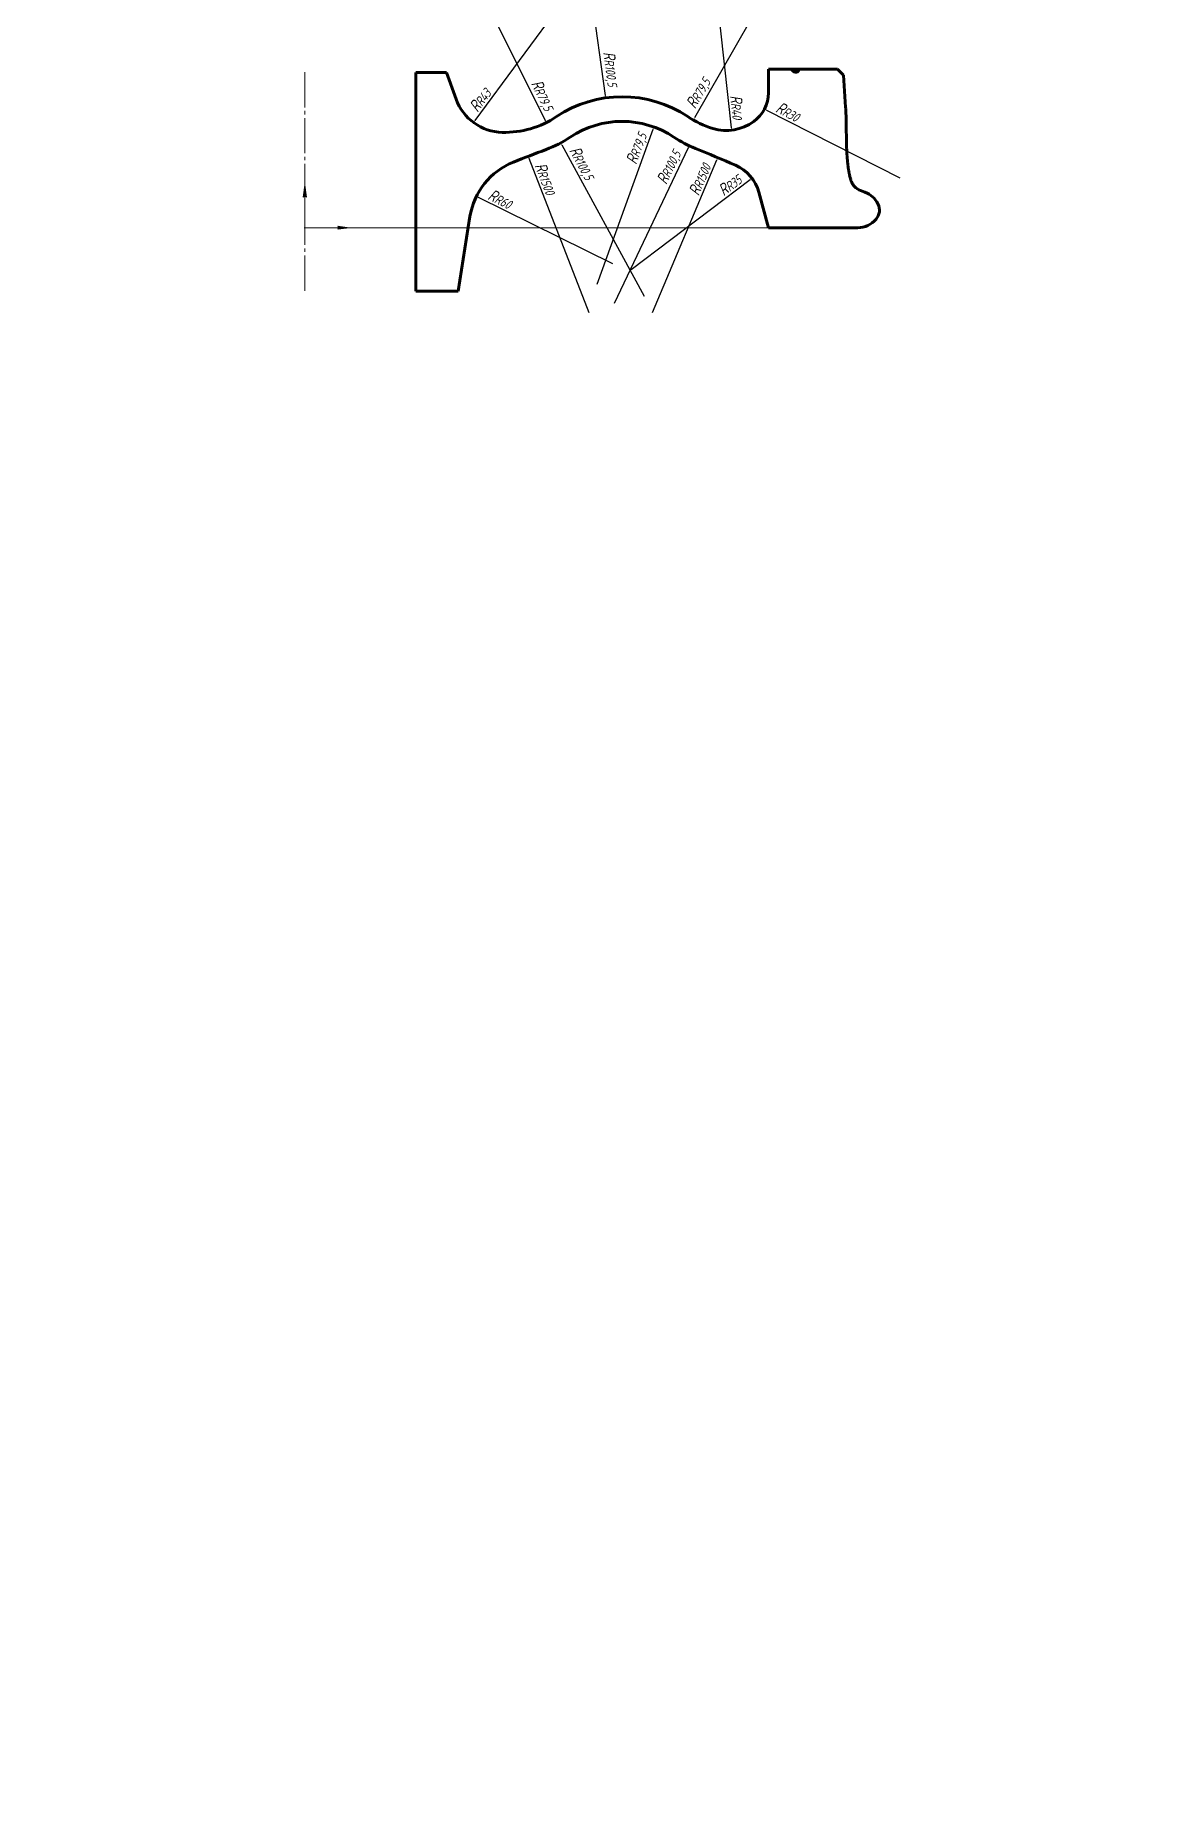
# Model space of a CAD drawing. Header units: millimetres. Extents: x -115 to 367, y -669 to 82.
import ezdxf

# ---------------------------------------------------------------- set-up
doc = ezdxf.new("R2010")
doc.units = ezdxf.units.MM
for name, pattern in [('K5LT_AXLED', [19.5, 15, -1.5, 1.5, -1.5]), ('K5LT_BASIC', [0]), ('K5LT_THIN', [0])]:
    doc.linetypes.add(name, pattern=pattern)
doc.layers.add('Системный слой', color=7, linetype='Continuous')
doc.styles.add('KDIMTEXTSTYLE', font='GOST_AU.SHX', dxfattribs={"width": 0.96, "oblique": 15, "height": 5})
doc.dimstyles.new('KDIMSTYLE (0.50)', dxfattribs={"dimtxt": 5, "dimasz": 1, "dimexe": 2, "dimexo": 0, "dimgap": 1, "dimtad": 1, "dimlfac": 2, "dimtxsty": 'KDIMTEXTSTYLE', "dimsah": 1, "dimcen": 0, "dimdle": 1, "dimadec": 0, "dimazin": 0, "dimtfac": 0.667, "dimtmove": 0, "dimatfit": 3, "dimfxl": 1, "dimtvp": 1, "dimtolj": 1, "dimtzin": 0, "dimarcsym": 0})

# ---------------------------------------------------------------- blocks, each defined once
blk = doc.blocks.new('U0')
at = {"layer": 'Системный слой'}
blk.add_hatch(color=7, dxfattribs=at).paths.add_polyline_path([(0.66, 13.07), (0, 18.07), (-0.66, 13.07), (0, 13.57)])
at = {"layer": 'Системный слой', "color": 7, "linetype": 'K5LT_THIN', "lineweight": 18}
for p, q in [((-0.66, 13.07), (0, 18.07)), ((0, 18.07), (0.66, 13.07)), ((0, 0), (0, 18.07)), ((0, 13.57), (-0.66, 13.07)), ((0.66, 13.07), (0, 13.57))]:
    blk.add_line(p, q, dxfattribs=at)
blk = doc.blocks.new('U1')
at = {"layer": 'Системный слой'}
blk.add_hatch(color=7, dxfattribs=at).paths.add_polyline_path([(18.99, 0), (13.99, 0.66), (14.49, 0), (13.99, -0.66)])
at = {"layer": 'Системный слой', "color": 7, "linetype": 'K5LT_THIN', "lineweight": 18}
for p, q in [((0, 0), (18.99, 0)), ((14.49, 0), (13.99, 0.66)), ((13.99, 0.66), (18.99, 0)), ((18.99, 0), (13.99, -0.66)), ((13.99, -0.66), (14.49, 0))]:
    blk.add_line(p, q, dxfattribs=at)
blk = doc.blocks.new('KDIMARROW_01')
at = {"layer": 'Системный слой'}
blk.add_hatch(color=0, dxfattribs=at).paths.add_polyline_path([(-5, -0.66), (0, 0), (-5, 0.66), (-4.5, 0)])
at = {"layer": 'Системный слой', "color": 0, "linetype": 'K5LT_THIN', "lineweight": 18}
for p, q in [((-4.5, 0), (-5, 0.66)), ((-5, 0.66), (0, 0)), ((0, 0), (-5, -0.66)), ((-5, -0.66), (-4.5, 0)), ((0, 0), (-1, 0))]:
    blk.add_line(p, q, dxfattribs=at)

msp = doc.modelspace()

# ---------------------------------------------------------------- linework, layer by layer
at = {"layer": 'Системный слой', "color": 30, "linetype": 'K5LT_AXLED', "lineweight": 18, "true_color": 0xff8000}
msp.add_line((0, 66.1875), (0, -26.8125), dxfattribs=at)
at = {"layer": 'Системный слой', "color": 5, "linetype": 'K5LT_BASIC', "lineweight": 60, "true_color": 0x0000ff}
for p, q in [((47.25, 66), (47.25, -27)), ((60.25, 66), (47.25, 66)), ((60.25, 66), (64.3501, 54.7352)), ((226.682, 67.5), (197.25, 67.5)), ((197.25, 57.3493), (197.25, 67.5)), ((207, 67.5), (207.9571, 66.5429)), ((209.25, 66.25), (208.6642, 66.25)), ((210.25, 67.5), (210.25, 67.25)), ((229.182, 65), (226.682, 67.5)), ((230.0987, 51.25), (229.182, 65)), ((230.295, 47.25), (230.309, 46.75)), ((230.309, 46.75), (230.321, 46.25)), ((230.321, 46.25), (230.331, 45.75)), ((230.34, 45.25), (230.5, 35)), ((197.25, 0), (193.2135, 15.0645)), ((236.4999, 15.7867), (238.3377, 15.1178)), ((65.25, -27), (70.2775, 4.7426)), ((235.2596, 0), (197.25, 0)), ((47.25, -27), (65.25, -27))]:
    msp.add_line(p, q, dxfattribs=at)
at = {"layer": 'Системный слой', "color": 7, "linetype": 'K5LT_THIN', "lineweight": 18}
for p, q in [((0, 0), (213.4645, 0)), ((197.25, 0), (0, 0))]:
    msp.add_line(p, q, dxfattribs=at)
at = {"layer": 'Системный слой', "color": 5, "linetype": 'K5LT_BASIC', "lineweight": 60, "true_color": 0x0000ff}
for centre, radius, start, end in [((208.6642, 67.25), 1, 225, 270), ((209.25, 67.25), 1, 270, 0), ((84.5535, 62.0886), 21.5, 200, 268.5979219), ((135, 5.5), 50.25, 56.2510114, 123.7489886), ((182.25, 57.3493), 15, 305.6424573, 0), ((85, 80.3331), 39.75, 268.5979219, 303.7489886), ((135, 5.5), 39.75, 56.2510114, 123.7489886), ((185, 80.3331), 39.75, 236.2510114, 253.3355657), ((179.3364, 61.4126), 20, 253.3355657, 305.6424573), ((154.2397, 46.0184), 76.0392, 3.5675549, 3.9451184), ((167.407, 46.6101), 62.861, 3.3194919, 3.7761023), ((167.4807, 46.489), 62.7945, 2.9767496, 3.4336823), ((167.5347, 46.2412), 62.7539, 2.7481347, 3.2052642), ((167.596, 46.1189), 62.6987, 2.4050503, 2.8624481), ((167.64, 45.8704), 62.6657, 2.17623, 2.6337885), ((167.6887, 45.7471), 62.6218, 1.8328715, 2.2906439), ((105.1507, 43.3705), 125.2044, 1.775608, 2.0045417), ((167.8155, 44.3746), 62.5306, 0.8021041, 1.2603213), ((85, 80.3331), 50.25, 290.6131273, 303.7489886), ((185, 80.3331), 50.25, 236.2510114, 248.0071068), ((366.7329, -668.684), 750, 110.6131273, 111.7520009), ((-114.6869, -661.6829), 750, 66.5926847, 68.0071068), ((355.6617, 39.1304), 125.2299, 181.8900827, 182.1189854), ((355.7173, 39.1324), 125.2854, 182.118986, 182.347821), ((293.1575, 36.3796), 62.6657, 182.17623, 182.6337885), ((355.8222, 38.8864), 125.38, 182.4622119, 182.6909318), ((293.249, 35.8828), 62.7348, 182.6337939, 183.0910165), ((355.9698, 38.8936), 125.5272, 182.9195672, 183.1481083), ((293.3565, 35.3872), 62.8159, 183.0910219, 183.5478508), ((293.4165, 35.1399), 62.861, 183.3194919, 183.7761023), ((356.2698, 39.1626), 125.8428, 183.7190091, 183.9471679), ((293.5673, 34.7733), 62.9869, 183.8901888, 184.3461906), ((99.9082, 0.0496), 30, 111.7520009, 171), ((176.3098, 10.5352), 17.5, 15, 66.5926847), ((356.5218, 39.4321), 126.1135, 184.2891707, 184.5170029), ((293.7405, 34.4094), 63.1317, 184.4601138, 184.9154179), ((356.8532, 39.9631), 126.4882, 184.9722331, 185.1996151), ((357.0373, 40.2322), 126.6961, 185.3132459, 185.5403791), ((357.2332, 40.5038), 126.9177, 185.6538816, 185.8807504), ((357.4958, 41.0369), 127.2344, 186.1074355, 186.3339276), ((357.7782, 41.5752), 127.5756, 186.5602224, 186.7863105), ((273.4451, 31.5397), 42.6474, 186.7865315, 187.4635012), ((294.8145, 34.2753), 64.1912, 187.4070299, 187.8573103), ((273.8046, 31.4186), 42.988, 187.9136925, 188.587082), ((274.0046, 31.3634), 43.1776, 188.4750246, 189.1464414), ((263.5495, 29.6481), 32.5828, 189.0908534, 189.9824181), ((257.3236, 28.4231), 26.2391, 189.704683, 190.8142403), ((264.0495, 29.6102), 33.0684, 190.6479884, 191.5308027), ((264.3555, 29.6726), 33.3807, 191.5308367, 192.408136), ((264.744, 29.8901), 33.8071, 192.6265976, 193.4965045), ((258.5334, 28.4797), 27.4389, 193.6594188, 194.7363917), ((254.4856, 27.4378), 23.2593, 194.7906283, 196.0683818), ((249.2986, 25.9786), 17.8711, 196.1758787, 197.8523427), ((244.0367, 24.2851), 12.3434, 197.8575721, 200.3136681), ((242.2189, 23.6036), 10.402, 200.269234, 203.2347651), ((240.4184, 22.856), 8.4527, 203.3930928, 207.1415282), ((239.3712, 22.3222), 7.2773, 207.1626449, 211.6833516), ((238.8892, 22.023), 6.71, 211.6712641, 216.8384623), ((238.8053, 21.963), 6.6068, 216.8578344, 222.4938338), ((238.723, 21.8947), 6.5, 222.5398392, 250), ((234.9175, 5.7208), 10, 26.409955, 70), ((238.5, 7.5), 6, 319.6797849, 26.409955), ((235.2596, 10.25), 10.25, 270, 319.6797849)]:
    msp.add_arc(centre, radius, start, end, dxfattribs=at)
at = {"layer": 'Системный слой'}
msp.add_point((0, 0), dxfattribs=at)

# ---------------------------------------------------------------- block references
for name in ['U0', 'U1']:
    msp.add_blockref(name, (0, 0), dxfattribs=at)

# ---------------------------------------------------------------- dimensions: what is measured, and where the dimension line sits
at = {"layer": 'Системный слой', "color": 7}
for center, radius, location in [((85, 80.3331), 50.25, (114.6109, 25.6686)), ((85, 80.3331), 39.75, (97.7855, 54.6636)), ((135, 5.5), 50.25, (126.4605, 67.08)), ((185, 80.3331), 50.25, (158.3736, 24.1544)), ((185, 80.3331), 39.75, (170.7527, 55.4452)), ((84.5535, 62.0886), 21.5, (77.3603, 52.3331)), ((179.3364, 61.4126), 20, (180.4842, 51.0138)), ((182.25, 57.3493), 15, (203.9638, 46.2651)), ((135, 5.5), 39.75, (144.736, 32.4741)), ((366.7329, -668.684), 750, (99.2441, 19.675)), ((-114.6869, -661.6829), 750, (171.2278, 19.229)), ((99.9082, 0.0496), 30, (81.5581, 9.1032)), ((176.3098, 10.5352), 17.5, (182.9101, 15.5337))]:
    msp.add_radius_dim(center=center, radius=radius, location=location, dimstyle='KDIMSTYLE (0.50)', override={"dimpost": '\\H4.0;\\W0.965;\\Q15;R<>', "dimblk2": 'KDIMARROW_01', "dimclrt": 7, "dimtofl": 0, "dimtolj": 1}, dxfattribs=at).render()

doc.saveas('drawing.dxf')
